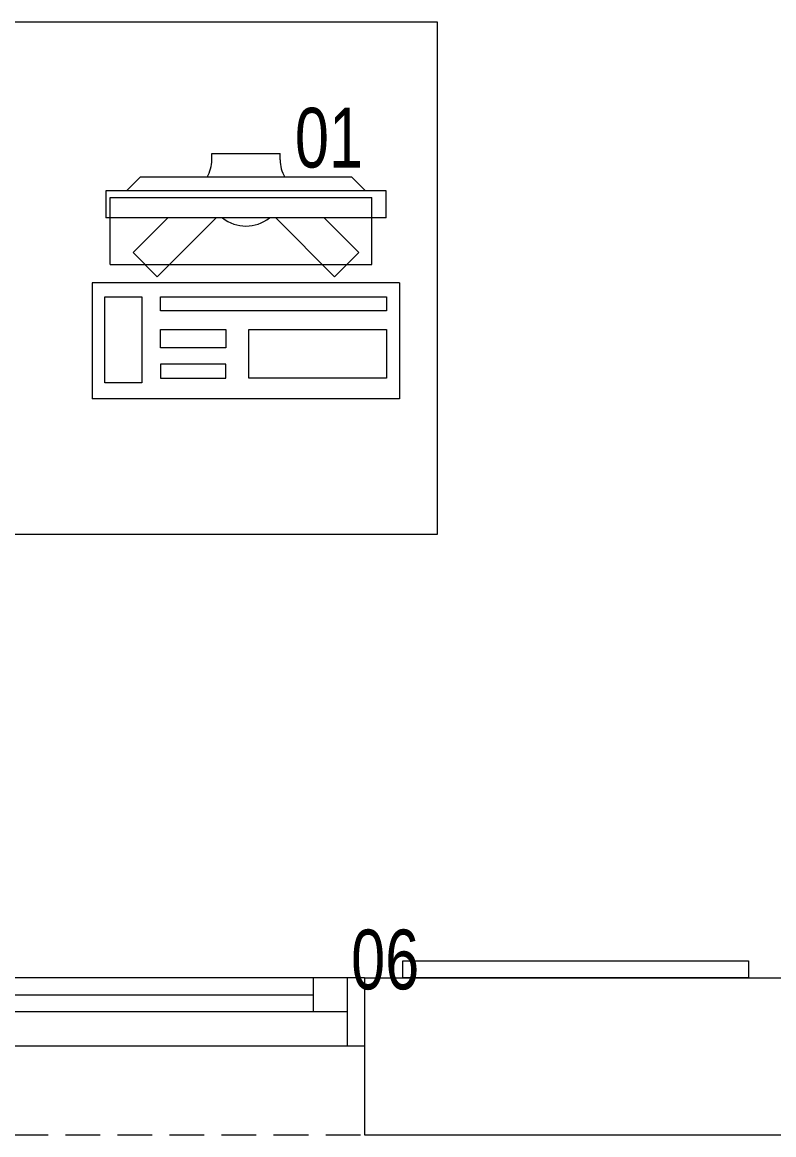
# Model space of a CAD drawing. Header units: millimetres. Extents: x -160614 to 59925, y -157025 to 0.
# Drawn here: x -125096 to -123995, y -116693 to -115063 of the extents above; entities that cross this region are included whole.
import ezdxf

# ---------------------------------------------------------------- set-up
doc = ezdxf.new("R2010")
doc.units = ezdxf.units.MM
doc.header["$LTSCALE"] = 8
doc.linetypes.add('HIDDEN', pattern=[9.525, 6.35, -3.175])
for name, color, linetype, lineweight in [('72_EGR_EQP_TAG', 9, 'Continuous', 5), ('Aluminum', 9, 'Continuous', 5), ('LOADING', 9, 'Continuous', 5), ('Proj', 9, 'Continuous', 5), ('Walls', 9, 'Continuous', 5)]:
    doc.layers.add(name, color=color, linetype=linetype, lineweight=lineweight)
doc.styles.add('X3G_ENTITY_257CFD', font='swisscl.ttf', dxfattribs={"height": 200})

# ---------------------------------------------------------------- blocks, each defined once
blk = doc.blocks.new('ITCWLS1-P')
at = {"layer": 'LOADING'}
for p, q in [((-0.17, 0.45), (-0.17, 0)), ((-0.17, 0.45), (0, 0.45)), ((0, 0.45), (0, 0)), ((-0.2651, 0.43, 0), (-0.3051, 0.43, 0)), ((-0.3051, 0.43, 0), (-0.3051, 0.02, 0)), ((-0.2651, 0.43, 0), (-0.2651, 0.02, 0)), ((-0.1496, 0.4305), (-0.1291, 0.4305)), ((-0.1291, 0.4305), (-0.1291, 0.4089)), ((-0.197, 0.4094), (-0.295, 0.4094)), ((-0.295, 0.0264), (-0.295, 0.4094)), ((-0.197, 0.0264), (-0.197, 0.4094)), ((-0.3251, 0.38, 0), (-0.3051, 0.4, 0)), ((-0.3251, 0.38, 0), (-0.3251, 0.07, 0)), ((-0.3503, 0.275), (-0.3596, 0.275)), ((-0.3596, 0.175), (-0.3596, 0.275)), ((-0.3503, 0.175), (-0.3596, 0.175)), ((-0.3251, 0.07, 0), (-0.3051, 0.05, 0)), ((-0.3051, 0.02, 0), (-0.2651, 0.02, 0)), ((-0.197, 0.0264), (-0.295, 0.0264)), ((-0.17, 0), (0, 0))]:
    blk.add_line(p, q, dxfattribs=at)
at = {"layer": 'LOADING', "extrusion": (2.48281e-10, 3.18408e-10, -1)}
for p, q in [((-0.2651, 0.3395), (-0.2144, 0.3902)), ((-0.1791, 0.3548), (-0.2144, 0.3902)), ((-0.2651, 0.2688), (-0.1791, 0.3548))]:
    blk.add_line(p, q, dxfattribs=at)
at = {"layer": 'LOADING', "extrusion": (2.48281e-10, -3.18408e-10, -1)}
for p, q in [((-0.2651, 0.1812), (-0.1791, 0.0952)), ((-0.2651, 0.1105), (-0.2144, 0.0598)), ((-0.1791, 0.0952), (-0.2144, 0.0598))]:
    blk.add_line(p, q, dxfattribs=at)
at = {"layer": 'LOADING'}
for points in [[(-0.1291, 0.4089), (-0.1291, 0.1), (-0.1496, 0.1), (-0.1496, 0.4305)], [(-0.1496, 0.1), (-0.1496, 0.1), (-0.1496, 0.1), (-0.1496, 0.1), (-0.1496, 0.1), (-0.1496, 0.1), (-0.1496, 0.1), (-0.1496, 0.1), (-0.1496, 0.1)], [(-0.1496, 0.1), (-0.1496, 0.1), (-0.1496, 0.1), (-0.1496, 0.1), (-0.1496, 0.1), (-0.1496, 0.1), (-0.1496, 0.1), (-0.1496, 0.1), (-0.1496, 0.1), (-0.1496, 0.1), (-0.1496, 0.1), (-0.1496, 0.1), (-0.1496, 0.1), (-0.1496, 0.1), (-0.1496, 0.1), (-0.1496, 0.1), (-0.1496, 0.1), (-0.1496, 0.1)], [(-0.1496, 0.1), (-0.1496, 0.1), (-0.1496, 0.1), (-0.1496, 0.1), (-0.1496, 0.1), (-0.1496, 0.1), (-0.1496, 0.1), (-0.1496, 0.1), (-0.1496, 0.1), (-0.1496, 0.1)], [(-0.1496, 0.1), (-0.1496, 0.1), (-0.1496, 0.1), (-0.1496, 0.1), (-0.1496, 0.1), (-0.1496, 0.1), (-0.1496, 0.1)], [(-0.1496, 0.1), (-0.1496, 0.1), (-0.1496, 0.1), (-0.1496, 0.1), (-0.1496, 0.1), (-0.1496, 0.1), (-0.1496, 0.1), (-0.1496, 0.1), (-0.1496, 0.1), (-0.1496, 0.1)], [(-0.1496, 0.1), (-0.1496, 0.1), (-0.1496, 0.1), (-0.1496, 0.1), (-0.1496, 0.1), (-0.1496, 0.1), (-0.1496, 0.1), (-0.1496, 0.1), (-0.1496, 0.1), (-0.1496, 0.1), (-0.1496, 0.1), (-0.1496, 0.1), (-0.1496, 0.1), (-0.1496, 0.1), (-0.1496, 0.1)], [(-0.1496, 0.1), (-0.1496, 0.1), (-0.1496, 0.1), (-0.1496, 0.1), (-0.1496, 0.1), (-0.1496, 0.1), (-0.1496, 0.1), (-0.1496, 0.1), (-0.1496, 0.1), (-0.1496, 0.1)], [(-0.1496, 0.1), (-0.1496, 0.1), (-0.1496, 0.1), (-0.1496, 0.1), (-0.1496, 0.1), (-0.1496, 0.1), (-0.1496, 0.1), (-0.1496, 0.1), (-0.1496, 0.1), (-0.1496, 0.1)], [(-0.1496, 0.1), (-0.1496, 0.1), (-0.1496, 0.1), (-0.1496, 0.1), (-0.1496, 0.1), (-0.1496, 0.1), (-0.1496, 0.1), (-0.1496, 0.1), (-0.1496, 0.1), (-0.1496, 0.1), (-0.1496, 0.1), (-0.1496, 0.1), (-0.1496, 0.1), (-0.1496, 0.1), (-0.1496, 0.1), (-0.1496, 0.1), (-0.1496, 0.1), (-0.1496, 0.1), (-0.1496, 0.1), (-0.1496, 0.1), (-0.1496, 0.1), (-0.1496, 0.1), (-0.1496, 0.1), (-0.1496, 0.1), (-0.1496, 0.1), (-0.1496, 0.1), (-0.1496, 0.1), (-0.1496, 0.1), (-0.1496, 0.1), (-0.1496, 0.1), (-0.1496, 0.1), (-0.1496, 0.1), (-0.1496, 0.1), (-0.1496, 0.1), (-0.1496, 0.1), (-0.1496, 0.1), (-0.1496, 0.1), (-0.1496, 0.1), (-0.1496, 0.1), (-0.1496, 0.1), (-0.1496, 0.1), (-0.1496, 0.1), (-0.1496, 0.1), (-0.1496, 0.1), (-0.1496, 0.1), (-0.1496, 0.1), (-0.1496, 0.1), (-0.1496, 0.1), (-0.1496, 0.1), (-0.1496, 0.1), (-0.1496, 0.1), (-0.1496, 0.1), (-0.1496, 0.1), (-0.1496, 0.1)], [(-0.1496, 0.1), (-0.1496, 0.1), (-0.1496, 0.1), (-0.1496, 0.1), (-0.1496, 0.1), (-0.1496, 0.1), (-0.1496, 0.1), (-0.1496, 0.1), (-0.1496, 0.1), (-0.1496, 0.1), (-0.1496, 0.1), (-0.1496, 0.1), (-0.1496, 0.1), (-0.1496, 0.1), (-0.1496, 0.1), (-0.1496, 0.1), (-0.1496, 0.1), (-0.1496, 0.1), (-0.1496, 0.1), (-0.1496, 0.1), (-0.1496, 0.1), (-0.1496, 0.1), (-0.1496, 0.1), (-0.1496, 0.1), (-0.1496, 0.1), (-0.1496, 0.1), (-0.1496, 0.1), (-0.1496, 0.1), (-0.1496, 0.1), (-0.1496, 0.1), (-0.1496, 0.1), (-0.1496, 0.1), (-0.1496, 0.1), (-0.1496, 0.1), (-0.1496, 0.1), (-0.1496, 0.1), (-0.1496, 0.1), (-0.1496, 0.1), (-0.1496, 0.1), (-0.1496, 0.1), (-0.1496, 0.1), (-0.1496, 0.1), (-0.1496, 0.1), (-0.1496, 0.1), (-0.1496, 0.1), (-0.1496, 0.1), (-0.1496, 0.1), (-0.1496, 0.1), (-0.1496, 0.1), (-0.1496, 0.1), (-0.1496, 0.1), (-0.1496, 0.1), (-0.1496, 0.1), (-0.1496, 0.1), (-0.1496, 0.1), (-0.1496, 0.1), (-0.1496, 0.1), (-0.1496, 0.1), (-0.1496, 0.1), (-0.1496, 0.1), (-0.1496, 0.1), (-0.1496, 0.1), (-0.1496, 0.1), (-0.1496, 0.1), (-0.1496, 0.1), (-0.1496, 0.1), (-0.1496, 0.1), (-0.1496, 0.1), (-0.1496, 0.1), (-0.1496, 0.1), (-0.1496, 0.1), (-0.1496, 0.1), (-0.1496, 0.1), (-0.1496, 0.1), (-0.1496, 0.1), (-0.1496, 0.1), (-0.1496, 0.1), (-0.1496, 0.1), (-0.1496, 0.1), (-0.1496, 0.1), (-0.1496, 0.1), (-0.1496, 0.1), (-0.1496, 0.1), (-0.1496, 0.1), (-0.1496, 0.1), (-0.1496, 0.1), (-0.1496, 0.1), (-0.1496, 0.1), (-0.1496, 0.1)], [(-0.1496, 0.1), (-0.1496, 0.1), (-0.1496, 0.1), (-0.1496, 0.1), (-0.1496, 0.1), (-0.1496, 0.1), (-0.1496, 0.1), (-0.1496, 0.1), (-0.1496, 0.1), (-0.1496, 0.1), (-0.1496, 0.1), (-0.1496, 0.1)], [(-0.1496, 0.1), (-0.1496, 0.1), (-0.1496, 0.1), (-0.1496, 0.1), (-0.1496, 0.1), (-0.1496, 0.1), (-0.1496, 0.1)], [(-0.1496, 0.1), (-0.1496, 0.1), (-0.1496, 0.1), (-0.1496, 0.1), (-0.1496, 0.1), (-0.1496, 0.1), (-0.1496, 0.1), (-0.1496, 0.1), (-0.1496, 0.1), (-0.1496, 0.1), (-0.1496, 0.1), (-0.1496, 0.1), (-0.1496, 0.1), (-0.1496, 0.1), (-0.1496, 0.1), (-0.1496, 0.1), (-0.1496, 0.1)], [(-0.1496, 0.1), (-0.1496, 0.1), (-0.1496, 0.1), (-0.1496, 0.1), (-0.1496, 0.1), (-0.1496, 0.1), (-0.1496, 0.1), (-0.1496, 0.1), (-0.1496, 0.1), (-0.1496, 0.1), (-0.1496, 0.1), (-0.1496, 0.1), (-0.1496, 0.1), (-0.1496, 0.1), (-0.1496, 0.1), (-0.1496, 0.1), (-0.1496, 0.1), (-0.1496, 0.1), (-0.1496, 0.1), (-0.1496, 0.1), (-0.1496, 0.1), (-0.1496, 0.1), (-0.1496, 0.1), (-0.1496, 0.1), (-0.1496, 0.1), (-0.1496, 0.1), (-0.1496, 0.1), (-0.1496, 0.1), (-0.1496, 0.1), (-0.1496, 0.1), (-0.1496, 0.1), (-0.1496, 0.1), (-0.1496, 0.1), (-0.1496, 0.1), (-0.1496, 0.1), (-0.1496, 0.1), (-0.1496, 0.1), (-0.1496, 0.1), (-0.1496, 0.1), (-0.1496, 0.1), (-0.1496, 0.1), (-0.1496, 0.1), (-0.1496, 0.1), (-0.1496, 0.1), (-0.1496, 0.1), (-0.1496, 0.1), (-0.1496, 0.1), (-0.1496, 0.1), (-0.1496, 0.1), (-0.1496, 0.1), (-0.1496, 0.1), (-0.1496, 0.1), (-0.1496, 0.1), (-0.1496, 0.1), (-0.1496, 0.1), (-0.1496, 0.1), (-0.1496, 0.1), (-0.1496, 0.1), (-0.1496, 0.1), (-0.1496, 0.1), (-0.1496, 0.1), (-0.1496, 0.1), (-0.1496, 0.1), (-0.1496, 0.1), (-0.1496, 0.1), (-0.1496, 0.1), (-0.1496, 0.1), (-0.1496, 0.1), (-0.1496, 0.1), (-0.1496, 0.1), (-0.1496, 0.1), (-0.1496, 0.1), (-0.1496, 0.1), (-0.1496, 0.1), (-0.1496, 0.1), (-0.1496, 0.1), (-0.1496, 0.1), (-0.1496, 0.1), (-0.1496, 0.1), (-0.1496, 0.1), (-0.1496, 0.1), (-0.1496, 0.1), (-0.1496, 0.1), (-0.1496, 0.1), (-0.1496, 0.1), (-0.1496, 0.1), (-0.1496, 0.1), (-0.1496, 0.1), (-0.1496, 0.1), (-0.1496, 0.1), (-0.1496, 0.1), (-0.1496, 0.1), (-0.1496, 0.1), (-0.1496, 0.1), (-0.1496, 0.1), (-0.1496, 0.1), (-0.1496, 0.1), (-0.1496, 0.1), (-0.1496, 0.1), (-0.1496, 0.1), (-0.1496, 0.1), (-0.1496, 0.1), (-0.1496, 0.1), (-0.1496, 0.1), (-0.1496, 0.1), (-0.1496, 0.1), (-0.1496, 0.1), (-0.1496, 0.1), (-0.1496, 0.1), (-0.1496, 0.1), (-0.1496, 0.1)], [(-0.1496, 0.1), (-0.1496, 0.1), (-0.1496, 0.1), (-0.1496, 0.1), (-0.1496, 0.1), (-0.1496, 0.1), (-0.1496, 0.1), (-0.1496, 0.1)]]:
    blk.add_lwpolyline(points, dxfattribs=at)
for points in [[(-0.1019, 0.4305), (-0.0304, 0.4305), (-0.0304, 0.2294), (-0.1019, 0.2294)], [(-0.1019, 0.1954), (-0.0747, 0.1954), (-0.0747, 0.1), (-0.1019, 0.1)], [(-0.0304, 0.1954), (-0.0508, 0.1954), (-0.0508, 0.1), (-0.0304, 0.1)], [(-0.1496, 0.1), (-0.1496, 0.1), (-0.1496, 0.1), (-0.1496, 0.1), (-0.1496, 0.1), (-0.1496, 0.1), (-0.1496, 0.1), (-0.1496, 0.1), (-0.1496, 0.1), (-0.1496, 0.1), (-0.1496, 0.1), (-0.1496, 0.1), (-0.1496, 0.1), (-0.1496, 0.1), (-0.1496, 0.1), (-0.1496, 0.1), (-0.1496, 0.1), (-0.1496, 0.1), (-0.1496, 0.1), (-0.1496, 0.1), (-0.1496, 0.1), (-0.1496, 0.1), (-0.1496, 0.1), (-0.1496, 0.1), (-0.1496, 0.1), (-0.1496, 0.1), (-0.1496, 0.1), (-0.1496, 0.1), (-0.1496, 0.1), (-0.1496, 0.1), (-0.1496, 0.1), (-0.1496, 0.1), (-0.1496, 0.1), (-0.1496, 0.1), (-0.1496, 0.1), (-0.1496, 0.1), (-0.1496, 0.1), (-0.1496, 0.1), (-0.1496, 0.1), (-0.1496, 0.1), (-0.1496, 0.1), (-0.1496, 0.1), (-0.1496, 0.1), (-0.1496, 0.1), (-0.1496, 0.1), (-0.1496, 0.1), (-0.1496, 0.1), (-0.1496, 0.1), (-0.1496, 0.1), (-0.1496, 0.1), (-0.1496, 0.1), (-0.1496, 0.1), (-0.1496, 0.1), (-0.1496, 0.1), (-0.1496, 0.1), (-0.1496, 0.1), (-0.1496, 0.1), (-0.1496, 0.1), (-0.1496, 0.1), (-0.1496, 0.1), (-0.1496, 0.1), (-0.1496, 0.1), (-0.1496, 0.1), (-0.1496, 0.1), (-0.1496, 0.1), (-0.1496, 0.1), (-0.1496, 0.1), (-0.1496, 0.1), (-0.1496, 0.1), (-0.1496, 0.1), (-0.1496, 0.1), (-0.1496, 0.1), (-0.1496, 0.1), (-0.1496, 0.1), (-0.1496, 0.1), (-0.1496, 0.1), (-0.1496, 0.1), (-0.1496, 0.1), (-0.1496, 0.1), (-0.1496, 0.1), (-0.1496, 0.1), (-0.1496, 0.1), (-0.1496, 0.1), (-0.1496, 0.1), (-0.1496, 0.1), (-0.1496, 0.1), (-0.1496, 0.1), (-0.1496, 0.1), (-0.1496, 0.1), (-0.1496, 0.1), (-0.1496, 0.1), (-0.1496, 0.1), (-0.1496, 0.1), (-0.1496, 0.1), (-0.1496, 0.1), (-0.1496, 0.1), (-0.1496, 0.1), (-0.1496, 0.1), (-0.1496, 0.1), (-0.1496, 0.1), (-0.1496, 0.1), (-0.1496, 0.1), (-0.1496, 0.1), (-0.1496, 0.1), (-0.1496, 0.1), (-0.1496, 0.1), (-0.1496, 0.1), (-0.1496, 0.1), (-0.1496, 0.1), (-0.1496, 0.1), (-0.1496, 0.1), (-0.1496, 0.1), (-0.1496, 0.1), (-0.1496, 0.1), (-0.1496, 0.1), (-0.1496, 0.1), (-0.1496, 0.1), (-0.1496, 0.1), (-0.1496, 0.1), (-0.1496, 0.1), (-0.1496, 0.1), (-0.1496, 0.1), (-0.1496, 0.1), (-0.1496, 0.1), (-0.1496, 0.1), (-0.1496, 0.1), (-0.1496, 0.1), (-0.1496, 0.1), (-0.1496, 0.1), (-0.1496, 0.1), (-0.1496, 0.1), (-0.1496, 0.1), (-0.1496, 0.1), (-0.1496, 0.1), (-0.1496, 0.1), (-0.1496, 0.1), (-0.1496, 0.1), (-0.1496, 0.1), (-0.1496, 0.1), (-0.1496, 0.1), (-0.1496, 0.1), (-0.1496, 0.1), (-0.1496, 0.1), (-0.1496, 0.1), (-0.1496, 0.1), (-0.1496, 0.1), (-0.1496, 0.1), (-0.1496, 0.1), (-0.1496, 0.1), (-0.1496, 0.1), (-0.1496, 0.1), (-0.1496, 0.1), (-0.1496, 0.1), (-0.1496, 0.1), (-0.1496, 0.1), (-0.1496, 0.1), (-0.1496, 0.1), (-0.1496, 0.1), (-0.1496, 0.1), (-0.1496, 0.1), (-0.1496, 0.1), (-0.1496, 0.1), (-0.1496, 0.1), (-0.1496, 0.1), (-0.1496, 0.1), (-0.1496, 0.1), (-0.1496, 0.1), (-0.1496, 0.1), (-0.1496, 0.1), (-0.1496, 0.1), (-0.1496, 0.1), (-0.1496, 0.1), (-0.1496, 0.1), (-0.1496, 0.1), (-0.1496, 0.1), (-0.1496, 0.1), (-0.1496, 0.1), (-0.1496, 0.1), (-0.1496, 0.1), (-0.1496, 0.1), (-0.1496, 0.1), (-0.1496, 0.1), (-0.1496, 0.1), (-0.1496, 0.1), (-0.1496, 0.1), (-0.1496, 0.1), (-0.1496, 0.1), (-0.1496, 0.1), (-0.1496, 0.1), (-0.1496, 0.1), (-0.1496, 0.1), (-0.1496, 0.1), (-0.1496, 0.1), (-0.1496, 0.1), (-0.1496, 0.1), (-0.1496, 0.1), (-0.1496, 0.1), (-0.1496, 0.1), (-0.1496, 0.1), (-0.1496, 0.1), (-0.1496, 0.1), (-0.1496, 0.1), (-0.1496, 0.1), (-0.1496, 0.1), (-0.1496, 0.1), (-0.1496, 0.1), (-0.1496, 0.1), (-0.1496, 0.1), (-0.1496, 0.1), (-0.1496, 0.1), (-0.1496, 0.1), (-0.1496, 0.1), (-0.1496, 0.1), (-0.1496, 0.1), (-0.1496, 0.1), (-0.1496, 0.1), (-0.1496, 0.1), (-0.1496, 0.1), (-0.1496, 0.1), (-0.1496, 0.1), (-0.1496, 0.1), (-0.1496, 0.1), (-0.1496, 0.1), (-0.1496, 0.1), (-0.1496, 0.1), (-0.1496, 0.1), (-0.1496, 0.1), (-0.1496, 0.1), (-0.1496, 0.1), (-0.1496, 0.1), (-0.1496, 0.1), (-0.1496, 0.1), (-0.1496, 0.1), (-0.1496, 0.1), (-0.1496, 0.1), (-0.1496, 0.1), (-0.1496, 0.1), (-0.1496, 0.1), (-0.1496, 0.1), (-0.1496, 0.1), (-0.1496, 0.1), (-0.1496, 0.1), (-0.1496, 0.1), (-0.1496, 0.1), (-0.1496, 0.1), (-0.1496, 0.1), (-0.1496, 0.1), (-0.1496, 0.1), (-0.1496, 0.1), (-0.1496, 0.1), (-0.1496, 0.1), (-0.1496, 0.1), (-0.1496, 0.1), (-0.1496, 0.1), (-0.1496, 0.1), (-0.1496, 0.1), (-0.1496, 0.1), (-0.1496, 0.1), (-0.1496, 0.1), (-0.1496, 0.1), (-0.1496, 0.1), (-0.1496, 0.1), (-0.1496, 0.1), (-0.1496, 0.1), (-0.1496, 0.1), (-0.1496, 0.1), (-0.1496, 0.1), (-0.1496, 0.1), (-0.1496, 0.1), (-0.1496, 0.1), (-0.1496, 0.1), (-0.1496, 0.1), (-0.1496, 0.1), (-0.1496, 0.1), (-0.1496, 0.1), (-0.1496, 0.1), (-0.1496, 0.1)], [(-0.1496, 0.1), (-0.1496, 0.1), (-0.1496, 0.1), (-0.1496, 0.1), (-0.1496, 0.1), (-0.1496, 0.1), (-0.1496, 0.1), (-0.1496, 0.1), (-0.1496, 0.1), (-0.1496, 0.1), (-0.1496, 0.1), (-0.1496, 0.1), (-0.1496, 0.1), (-0.1496, 0.1), (-0.1496, 0.1), (-0.1496, 0.1), (-0.1496, 0.1), (-0.1496, 0.1), (-0.1496, 0.1), (-0.1496, 0.1), (-0.1496, 0.1), (-0.1496, 0.1), (-0.1496, 0.1), (-0.1496, 0.1), (-0.1496, 0.1), (-0.1496, 0.1), (-0.1496, 0.1), (-0.1496, 0.1), (-0.1496, 0.1), (-0.1496, 0.1), (-0.1496, 0.1), (-0.1496, 0.1), (-0.1496, 0.1), (-0.1496, 0.1), (-0.1496, 0.1), (-0.1496, 0.1), (-0.1496, 0.1), (-0.1496, 0.1), (-0.1496, 0.1), (-0.1496, 0.1), (-0.1496, 0.1), (-0.1496, 0.1), (-0.1496, 0.1), (-0.1496, 0.1), (-0.1496, 0.1), (-0.1496, 0.1), (-0.1496, 0.1), (-0.1496, 0.1), (-0.1496, 0.1), (-0.1496, 0.1), (-0.1496, 0.1), (-0.1496, 0.1), (-0.1496, 0.1), (-0.1496, 0.1), (-0.1496, 0.1), (-0.1496, 0.1), (-0.1496, 0.1), (-0.1496, 0.1), (-0.1496, 0.1), (-0.1496, 0.1), (-0.1496, 0.1), (-0.1496, 0.1), (-0.1496, 0.1), (-0.1496, 0.1), (-0.1496, 0.1), (-0.1496, 0.1), (-0.1496, 0.1), (-0.1496, 0.1), (-0.1496, 0.1), (-0.1496, 0.1), (-0.1496, 0.1), (-0.1496, 0.1), (-0.1496, 0.1), (-0.1496, 0.1), (-0.1496, 0.1), (-0.1496, 0.1), (-0.1496, 0.1), (-0.1496, 0.1), (-0.1496, 0.1), (-0.1496, 0.1), (-0.1496, 0.1), (-0.1496, 0.1), (-0.1496, 0.1), (-0.1496, 0.1), (-0.1496, 0.1), (-0.1496, 0.1), (-0.1496, 0.1), (-0.1496, 0.1), (-0.1496, 0.1), (-0.1496, 0.1), (-0.1496, 0.1), (-0.1496, 0.1), (-0.1496, 0.1), (-0.1496, 0.1), (-0.1496, 0.1), (-0.1496, 0.1), (-0.1496, 0.1), (-0.1496, 0.1), (-0.1496, 0.1), (-0.1496, 0.1), (-0.1496, 0.1), (-0.1496, 0.1), (-0.1496, 0.1), (-0.1496, 0.1), (-0.1496, 0.1), (-0.1496, 0.1), (-0.1496, 0.1), (-0.1496, 0.1), (-0.1496, 0.1), (-0.1496, 0.1), (-0.1496, 0.1), (-0.1496, 0.1), (-0.1496, 0.1), (-0.1496, 0.1), (-0.1496, 0.1), (-0.1496, 0.1), (-0.1496, 0.1), (-0.1496, 0.1), (-0.1496, 0.1), (-0.1496, 0.1), (-0.1496, 0.1), (-0.1496, 0.1), (-0.1496, 0.1), (-0.1496, 0.1), (-0.1496, 0.1), (-0.1496, 0.1), (-0.1496, 0.1), (-0.1496, 0.1), (-0.1496, 0.1), (-0.1496, 0.1), (-0.1496, 0.1), (-0.1496, 0.1), (-0.1496, 0.1), (-0.1496, 0.1), (-0.1496, 0.1), (-0.1496, 0.1), (-0.1496, 0.1), (-0.1496, 0.1), (-0.1496, 0.1), (-0.1496, 0.1), (-0.1496, 0.1), (-0.1496, 0.1), (-0.1496, 0.1), (-0.1496, 0.1), (-0.1496, 0.1), (-0.1496, 0.1), (-0.1496, 0.1), (-0.1496, 0.1), (-0.1496, 0.1), (-0.1496, 0.1), (-0.1496, 0.1), (-0.1496, 0.1), (-0.1496, 0.1), (-0.1496, 0.1), (-0.1496, 0.1), (-0.1496, 0.1), (-0.1496, 0.1), (-0.1496, 0.1), (-0.1496, 0.1), (-0.1496, 0.1), (-0.1496, 0.1), (-0.1496, 0.1), (-0.1496, 0.1), (-0.1496, 0.1), (-0.1496, 0.1), (-0.1496, 0.1), (-0.1496, 0.1), (-0.1496, 0.1), (-0.1496, 0.1), (-0.1496, 0.1), (-0.1496, 0.1), (-0.1496, 0.1), (-0.1496, 0.1), (-0.1496, 0.1), (-0.1496, 0.1), (-0.1496, 0.1), (-0.1496, 0.1), (-0.1496, 0.1), (-0.1496, 0.1), (-0.1496, 0.1), (-0.1496, 0.1), (-0.1496, 0.1), (-0.1496, 0.1), (-0.1496, 0.1), (-0.1496, 0.1), (-0.1496, 0.1), (-0.1496, 0.1), (-0.1496, 0.1), (-0.1496, 0.1), (-0.1496, 0.1), (-0.1496, 0.1), (-0.1496, 0.1), (-0.1496, 0.1), (-0.1496, 0.1), (-0.1496, 0.1), (-0.1496, 0.1), (-0.1496, 0.1), (-0.1496, 0.1), (-0.1496, 0.1), (-0.1496, 0.1), (-0.1496, 0.1), (-0.1496, 0.1), (-0.1496, 0.1), (-0.1496, 0.1), (-0.1496, 0.1), (-0.1496, 0.1), (-0.1496, 0.1), (-0.1496, 0.1), (-0.1496, 0.1), (-0.1496, 0.1), (-0.1496, 0.1), (-0.1496, 0.1), (-0.1496, 0.1), (-0.1496, 0.1)], [(-0.1496, 0.1), (-0.1496, 0.1), (-0.1496, 0.1), (-0.1496, 0.1), (-0.1496, 0.1), (-0.1496, 0.1), (-0.1496, 0.1), (-0.1496, 0.1), (-0.1496, 0.1), (-0.1496, 0.1), (-0.1496, 0.1), (-0.1496, 0.1), (-0.1496, 0.1), (-0.1496, 0.1), (-0.1496, 0.1), (-0.1496, 0.1), (-0.1496, 0.1), (-0.1496, 0.1), (-0.1496, 0.1), (-0.1496, 0.1), (-0.1496, 0.1), (-0.1496, 0.1), (-0.1496, 0.1), (-0.1496, 0.1), (-0.1496, 0.1), (-0.1496, 0.1), (-0.1496, 0.1), (-0.1496, 0.1), (-0.1496, 0.1), (-0.1496, 0.1), (-0.1496, 0.1), (-0.1496, 0.1), (-0.1496, 0.1), (-0.1496, 0.1), (-0.1496, 0.1), (-0.1496, 0.1), (-0.1496, 0.1), (-0.1496, 0.1), (-0.1496, 0.1), (-0.1496, 0.1), (-0.1496, 0.1), (-0.1496, 0.1), (-0.1496, 0.1), (-0.1496, 0.1), (-0.1496, 0.1), (-0.1496, 0.1), (-0.1496, 0.1), (-0.1496, 0.1), (-0.1496, 0.1), (-0.1496, 0.1), (-0.1496, 0.1), (-0.1496, 0.1), (-0.1496, 0.1), (-0.1496, 0.1), (-0.1496, 0.1), (-0.1496, 0.1), (-0.1496, 0.1), (-0.1496, 0.1), (-0.1496, 0.1), (-0.1496, 0.1), (-0.1496, 0.1), (-0.1496, 0.1), (-0.1496, 0.1), (-0.1496, 0.1), (-0.1496, 0.1), (-0.1496, 0.1), (-0.1496, 0.1), (-0.1496, 0.1), (-0.1496, 0.1), (-0.1496, 0.1), (-0.1496, 0.1), (-0.1496, 0.1), (-0.1496, 0.1), (-0.1496, 0.1), (-0.1496, 0.1), (-0.1496, 0.1), (-0.1496, 0.1), (-0.1496, 0.1), (-0.1496, 0.1), (-0.1496, 0.1), (-0.1496, 0.1), (-0.1496, 0.1), (-0.1496, 0.1), (-0.1496, 0.1), (-0.1496, 0.1), (-0.1496, 0.1), (-0.1496, 0.1), (-0.1496, 0.1), (-0.1496, 0.1), (-0.1496, 0.1), (-0.1496, 0.1), (-0.1496, 0.1), (-0.1496, 0.1), (-0.1496, 0.1), (-0.1496, 0.1), (-0.1496, 0.1), (-0.1496, 0.1), (-0.1496, 0.1), (-0.1496, 0.1), (-0.1496, 0.1), (-0.1496, 0.1), (-0.1496, 0.1), (-0.1496, 0.1), (-0.1496, 0.1), (-0.1496, 0.1), (-0.1496, 0.1), (-0.1496, 0.1), (-0.1496, 0.1), (-0.1496, 0.1), (-0.1496, 0.1), (-0.1496, 0.1), (-0.1496, 0.1), (-0.1496, 0.1), (-0.1496, 0.1), (-0.1496, 0.1), (-0.1496, 0.1), (-0.1496, 0.1), (-0.1496, 0.1), (-0.1496, 0.1), (-0.1496, 0.1), (-0.1496, 0.1), (-0.1496, 0.1), (-0.1496, 0.1), (-0.1496, 0.1), (-0.1496, 0.1), (-0.1496, 0.1), (-0.1496, 0.1), (-0.1496, 0.1), (-0.1496, 0.1), (-0.1496, 0.1), (-0.1496, 0.1), (-0.1496, 0.1), (-0.1496, 0.1), (-0.1496, 0.1), (-0.1496, 0.1), (-0.1496, 0.1), (-0.1496, 0.1), (-0.1496, 0.1), (-0.1496, 0.1), (-0.1496, 0.1), (-0.1496, 0.1), (-0.1496, 0.1), (-0.1496, 0.1), (-0.1496, 0.1), (-0.1496, 0.1), (-0.1496, 0.1), (-0.1496, 0.1), (-0.1496, 0.1), (-0.1496, 0.1), (-0.1496, 0.1), (-0.1496, 0.1), (-0.1496, 0.1), (-0.1496, 0.1), (-0.1496, 0.1), (-0.1496, 0.1), (-0.1496, 0.1), (-0.1496, 0.1), (-0.1496, 0.1), (-0.1496, 0.1), (-0.1496, 0.1), (-0.1496, 0.1), (-0.1496, 0.1), (-0.1496, 0.1), (-0.1496, 0.1), (-0.1496, 0.1), (-0.1496, 0.1), (-0.1496, 0.1), (-0.1496, 0.1), (-0.1496, 0.1), (-0.1496, 0.1), (-0.1496, 0.1), (-0.1496, 0.1), (-0.1496, 0.1), (-0.1496, 0.1), (-0.1496, 0.1), (-0.1496, 0.1), (-0.1496, 0.1), (-0.1496, 0.1), (-0.1496, 0.1), (-0.1496, 0.1), (-0.1496, 0.1), (-0.1496, 0.1), (-0.1496, 0.1), (-0.1496, 0.1), (-0.1496, 0.1), (-0.1496, 0.1), (-0.1496, 0.1), (-0.1496, 0.1), (-0.1496, 0.1), (-0.1496, 0.1), (-0.1496, 0.1), (-0.1496, 0.1), (-0.1496, 0.1), (-0.1496, 0.1), (-0.1496, 0.1), (-0.1496, 0.1), (-0.1496, 0.1), (-0.1496, 0.1), (-0.1496, 0.1), (-0.1496, 0.1), (-0.1496, 0.1), (-0.1496, 0.1), (-0.1496, 0.1), (-0.1496, 0.1), (-0.1496, 0.1), (-0.1496, 0.1), (-0.1496, 0.1), (-0.1496, 0.1), (-0.1496, 0.1), (-0.1496, 0.1), (-0.1496, 0.1), (-0.1496, 0.1), (-0.1496, 0.1), (-0.1496, 0.1), (-0.1496, 0.1), (-0.1496, 0.1), (-0.1496, 0.1), (-0.1496, 0.1), (-0.1496, 0.1)], [(-0.1496, 0.0727), (-0.0236, 0.0727), (-0.0236, 0.0182), (-0.1496, 0.0182)]]:
    blk.add_lwpolyline(points, close=True, dxfattribs=at)
for centre, radius, start, end in [((-0.3503, 0.325), 0.05, 270, 300.3093), ((-0.3089, 0.225), 0.0556, 321.9431, 38.0569), ((-0.3503, 0.125), 0.05, 59.6907, 90)]:
    blk.add_arc(centre, radius, start, end, dxfattribs=at)
blk = doc.blocks.new('GF1')
at = {"layer": 'Aluminum', "color": 9}
for p, q in [((-124594.4, -116462.6), (-125794.4, -116462.6)), ((-124669.4, -116512.6), (-124669.4, -116462.6)), ((-124619.4, -116562.6), (-124619.4, -116462.6)), ((-125719.4, -116487.6), (-124669.4, -116487.6)), ((-124619.4, -116512.6), (-125769.4, -116512.6)), ((-124594.4, -116562.6), (-125794.4, -116562.6))]:
    blk.add_line(p, q, dxfattribs=at)
at = {"layer": 'LOADING', "color": 9, "elevation": 0}
blk.add_lwpolyline([(-124487.6, -115812.6), (-124487.6, -115062.6), (-125987.6, -115062.6), (-125987.6, -115812.6)], close=True, dxfattribs=at)
blk.add_lwpolyline([(-124032.4, -116437.6), (-124032.4, -116462.6), (-124538.4, -116462.6), (-124538.4, -116437.6), (-124032.4, -116437.6)], dxfattribs=at)
at = {"layer": 'Proj', "color": 9, "linetype": 'HIDDEN'}
blk.add_line((-125794.4, -116692.6), (-124594.4, -116692.6), dxfattribs=at)
at = {"layer": 'Walls', "color": 9}
for p, q in [((-124594.4, -116462.6), (-122507.8, -116462.6)), ((-124594.4, -116462.6), (-124594.4, -116692.6)), ((-124594.4, -116692.6), (-120724.1, -116692.6))]:
    blk.add_line(p, q, dxfattribs=at)
at = {"layer": 'LOADING', "color": 9, "extrusion": (1.93991e-16, -8.01373e-06, 1), "xscale": 1000.000000000006, "yscale": 1000.000000000006, "zscale": 1000.000000000006, "rotation": 270}
blk.add_blockref('ITCWLS1-P', (-124993.1, -115614.5, 0.9), dxfattribs=at)
at = {"layer": '72_EGR_EQP_TAG', "color": 9, "char_height": 87.47, "attachment_point": 2, "style": 'X3G_ENTITY_257CFD'}
for s, insert in [('01', (-124646.6, -115188, 0)), ('06', (-124564.3, -116392.1, 0))]:
    blk.add_mtext(s, dxfattribs=dict(at, insert=insert))

msp = doc.modelspace()

# ---------------------------------------------------------------- block references
at = {"layer": '72_EGR_EQP_TAG'}
msp.add_blockref('GF1', (0, 0), dxfattribs=at)

doc.saveas('drawing.dxf')
